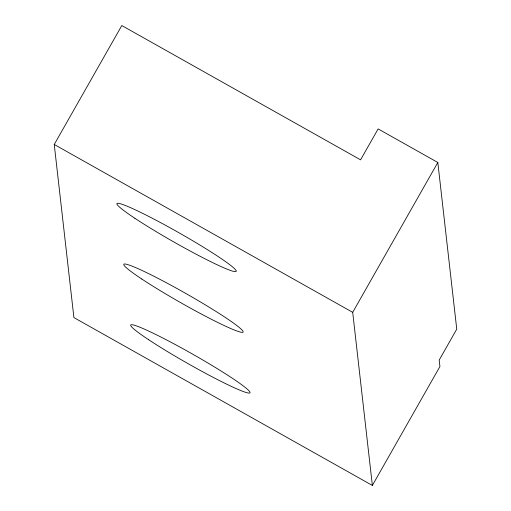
<?xml version="1.0" encoding="UTF-8"?>
<svg xmlns="http://www.w3.org/2000/svg" width="511" height="511" viewBox="0 0 511 511"><rect width="100%" height="100%" fill="white"/><g stroke="black" fill="none" stroke-linecap="round" stroke-linejoin="round"><path stroke-width="0.77" d="M54.243 144.479L121.803 25.55L360.568 159.834L378.134 128.913L437.825 162.485L456.757 329.141L439.192 360.063L439.926 366.521L372.366 485.45L73.91 317.593L54.243 144.479L352.699 312.336L372.366 485.45M352.699 312.336L437.825 162.485M134.872 218.286A68.589 5.263 29.6 0 0 234.408 271.558A68.589 5.263 29.6 0 0 160.403 222.528A68.589 5.263 29.6 0 0 134.872 218.286M141.771 279.006A68.589 5.263 29.6 0 0 241.307 332.278A68.589 5.263 29.6 0 0 167.301 283.247A68.589 5.263 29.6 0 0 141.771 279.006M148.669 339.726A68.589 5.263 29.6 0 0 248.205 392.997A68.589 5.263 29.6 0 0 174.2 343.967A68.589 5.263 29.6 0 0 148.669 339.726"/></g></svg>
